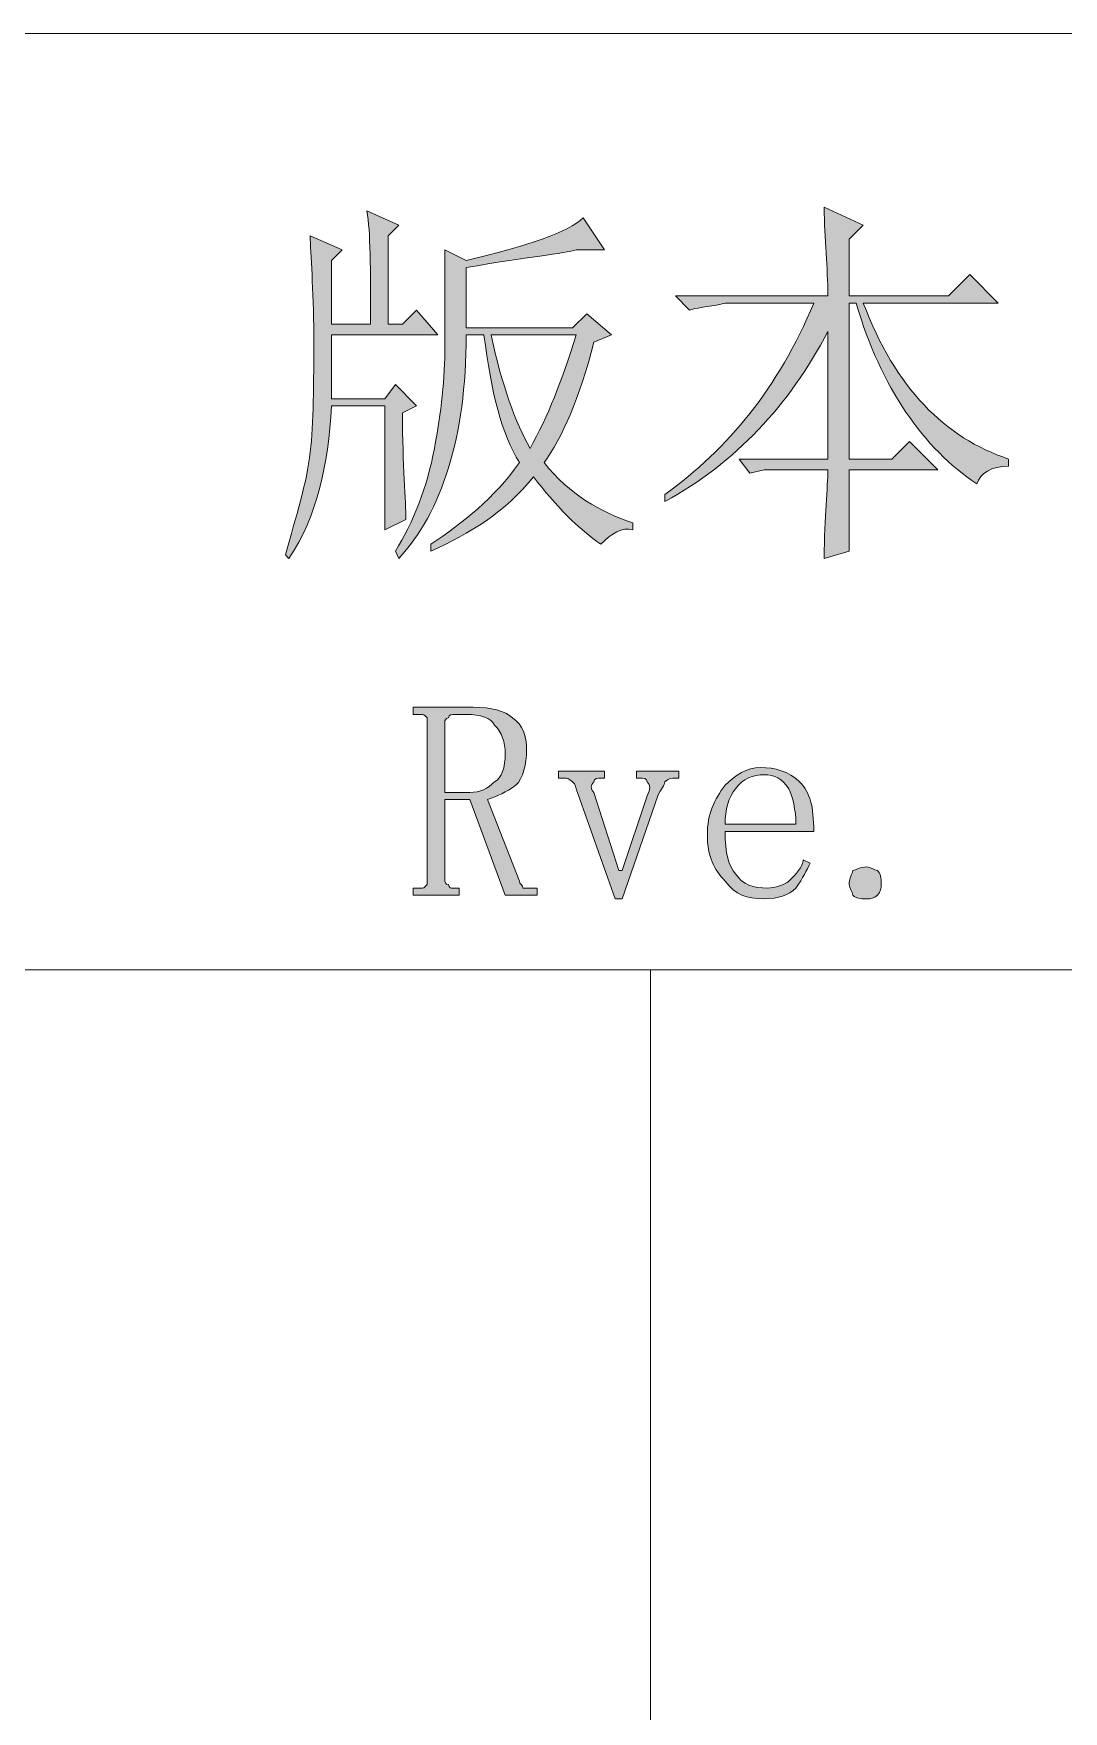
# Model space of a CAD drawing. Header units: millimetres. Extents: x 0 to 297, y 0 to 208.
# Drawn here: x 276.83 to 282.4, y 9.83 to 18.9 of the extents above; entities that cross this region are included whole.
import ezdxf

# ---------------------------------------------------------------- set-up
doc = ezdxf.new("R2010")
doc.units = ezdxf.units.MM

msp = doc.modelspace()

# ---------------------------------------------------------------- hatches: boundary and pattern name
h = msp.add_hatch(color=7)
edge = h.paths.add_edge_path(flags=0)
edge.add_spline(control_points=[(278.655992, 17.325921), (278.655992, 17.632485), (278.655992, 17.824396), (278.636589, 17.939049), (278.636589, 17.939049), (278.809097, 17.862496), (278.809097, 17.862496), (278.809097, 17.862496), (278.751594, 17.804993), (278.751594, 17.804993), (278.751594, 17.804993), (278.751594, 17.325921), (278.751594, 17.325921), (278.751594, 17.325921), (278.8285, 17.325921), (278.8285, 17.325921), (278.8285, 17.325921), (278.905053, 17.402474), (278.905053, 17.402474), (278.905053, 17.402474), (279.020058, 17.268418), (279.020058, 17.268418), (279.020058, 17.268418), (278.445031, 17.268418), (278.445031, 17.268418), (278.445031, 17.268418), (278.445031, 16.923401), (278.445031, 16.923401), (278.445031, 16.923401), (278.732544, 16.923401), (278.732544, 16.923401), (278.732544, 16.923401), (278.790047, 16.999954), (278.790047, 16.999954), (278.790047, 16.999954), (278.905053, 16.884949), (278.905053, 16.884949), (278.905053, 16.884949), (278.8285, 16.846849), (278.8285, 16.846849), (278.8285, 16.559335), (278.84755, 16.367776), (278.84755, 16.271821), (278.84755, 16.271821), (278.732544, 16.214318), (278.732544, 16.214318), (278.732544, 16.214318), (278.732544, 16.884949), (278.732544, 16.884949), (278.732544, 16.884949), (278.445031, 16.884949), (278.445031, 16.884949), (278.425981, 16.559335), (278.368478, 16.290871), (278.215019, 16.06086), (278.215019, 16.06086), (278.195969, 16.080263), (278.195969, 16.080263), (278.253472, 16.290871), (278.310975, 16.463379), (278.330025, 16.635888), (278.349075, 16.789346), (278.349075, 16.999954), (278.349075, 17.268418), (278.349075, 17.517479), (278.330025, 17.70939), (278.330025, 17.804993), (278.330025, 17.804993), (278.502533, 17.72844), (278.502533, 17.72844), (278.502533, 17.72844), (278.445031, 17.670938), (278.445031, 17.670938), (278.445031, 17.670938), (278.445031, 17.325921), (278.445031, 17.325921), (278.445031, 17.325921), (278.655992, 17.325921), (278.655992, 17.325921), (278.655992, 17.325921), (278.655992, 17.325921), (278.655992, 17.325921)], knot_values=[0, 0, 0, 0, 1, 1, 1, 2, 2, 2, 3, 3, 3, 4, 4, 4, 5, 5, 5, 6, 6, 6, 7, 7, 7, 8, 8, 8, 9, 9, 9, 10, 10, 10, 11, 11, 11, 12, 12, 12, 13, 13, 13, 14, 14, 14, 15, 15, 15, 16, 16, 16, 17, 17, 17, 18, 18, 18, 19, 19, 19, 20, 20, 20, 21, 21, 21, 22, 22, 22, 23, 23, 23, 24, 24, 24, 25, 25, 25, 26, 26, 26, 27, 27, 27, 27], degree=3, periodic=1)
edge = h.paths.add_edge_path(flags=0)
edge.add_spline(control_points=[(279.863197, 17.229965), (279.786644, 16.923401), (279.690689, 16.712793), (279.595086, 16.578385), (279.729142, 16.405876), (279.90165, 16.310274), (280.074158, 16.252771), (280.074158, 16.252771), (280.074158, 16.214318), (280.074158, 16.214318), (280.016656, 16.233368), (279.959153, 16.195268), (279.90165, 16.137765), (279.786644, 16.214318), (279.652589, 16.348374), (279.537583, 16.501832), (279.384125, 16.310274), (279.192567, 16.195268), (278.981606, 16.099313), (278.981606, 16.099313), (278.981606, 16.137765), (278.981606, 16.137765), (279.154114, 16.252771), (279.326622, 16.386826), (279.460678, 16.578385), (279.365075, 16.731843), (279.307572, 16.961854), (279.269119, 17.268418), (279.269119, 17.268418), (279.173164, 17.268418), (279.173164, 17.268418), (279.173164, 16.712793), (279.039108, 16.310274), (278.809097, 16.06086), (278.809097, 16.06086), (278.790047, 16.099313), (278.790047, 16.099313), (278.886003, 16.252771), (278.962556, 16.444329), (279.001008, 16.65529), (279.039108, 16.846849), (279.058158, 17.038407), (279.058158, 17.210915), (279.058158, 17.364374), (279.058158, 17.536882), (279.058158, 17.72844), (279.058158, 17.72844), (279.173164, 17.670938), (279.173164, 17.670938), (279.499131, 17.74749), (279.729142, 17.824396), (279.805694, 17.900949), (279.805694, 17.900949), (279.9207, 17.72844), (279.9207, 17.72844), (279.8826, 17.72844), (279.825097, 17.72844), (279.767594, 17.72844), (279.710092, 17.70939), (279.499131, 17.689988), (279.173164, 17.632485), (279.173164, 17.632485), (279.173164, 17.306871), (279.173164, 17.306871), (279.173164, 17.306871), (279.748192, 17.306871), (279.748192, 17.306871), (279.748192, 17.306871), (279.825097, 17.383424), (279.825097, 17.383424), (279.825097, 17.383424), (279.959153, 17.268418), (279.959153, 17.268418), (279.959153, 17.268418), (279.863197, 17.229965), (279.863197, 17.229965), (279.863197, 17.229965), (279.863197, 17.229965), (279.863197, 17.229965)], knot_values=[0, 0, 0, 0, 1, 1, 1, 2, 2, 2, 3, 3, 3, 4, 4, 4, 5, 5, 5, 6, 6, 6, 7, 7, 7, 8, 8, 8, 9, 9, 9, 10, 10, 10, 11, 11, 11, 12, 12, 12, 13, 13, 13, 14, 14, 14, 15, 15, 15, 16, 16, 16, 17, 17, 17, 18, 18, 18, 19, 19, 19, 20, 20, 20, 21, 21, 21, 22, 22, 22, 23, 23, 23, 24, 24, 24, 25, 25, 25, 26, 26, 26, 26], degree=3, periodic=1)
edge = h.paths.add_edge_path(flags=0)
edge.add_spline(control_points=[(279.307572, 17.268418), (279.365075, 16.999954), (279.441628, 16.789346), (279.518181, 16.65529), (279.614136, 16.827446), (279.690689, 17.019357), (279.767594, 17.268418), (279.767594, 17.268418), (279.307572, 17.268418), (279.307572, 17.268418), (279.307572, 17.268418), (279.307572, 17.268418), (279.307572, 17.268418)], knot_values=[0, 0, 0, 0, 1, 1, 1, 2, 2, 2, 3, 3, 3, 4, 4, 4, 4], degree=3, periodic=1)
edge = h.paths.add_edge_path(flags=0)
edge.add_spline(control_points=[(281.243264, 16.540285), (281.243264, 16.348374), (281.243264, 16.195268), (281.243264, 16.099313), (281.243264, 16.099313), (281.108856, 16.06086), (281.108856, 16.06086), (281.108856, 16.290871), (281.128258, 16.444329), (281.128258, 16.540285), (281.128258, 16.540285), (280.783242, 16.540285), (280.783242, 16.540285), (280.783242, 16.540285), (280.706689, 16.520882), (280.706689, 16.520882), (280.706689, 16.520882), (280.649186, 16.597788), (280.649186, 16.597788), (280.649186, 16.597788), (281.128258, 16.597788), (281.128258, 16.597788), (281.128258, 16.597788), (281.128258, 17.287468), (281.128258, 17.287468), (280.917297, 16.884949), (280.629783, 16.578385), (280.246667, 16.367776), (280.246667, 16.367776), (280.246667, 16.405876), (280.246667, 16.405876), (280.591683, 16.65529), (280.859794, 16.980904), (281.051706, 17.440926), (281.051706, 17.440926), (280.572281, 17.440926), (280.572281, 17.440926), (280.514778, 17.421876), (280.438225, 17.421876), (280.380722, 17.402474), (280.380722, 17.402474), (280.304169, 17.479379), (280.304169, 17.479379), (280.304169, 17.479379), (281.128258, 17.479379), (281.128258, 17.479379), (281.128258, 17.632485), (281.108856, 17.785943), (281.108856, 17.958451), (281.108856, 17.958451), (281.319817, 17.862496), (281.319817, 17.862496), (281.319817, 17.862496), (281.243264, 17.785943), (281.243264, 17.785943), (281.243264, 17.785943), (281.243264, 17.479379), (281.243264, 17.479379), (281.243264, 17.479379), (281.779839, 17.479379), (281.779839, 17.479379), (281.779839, 17.479379), (281.894844, 17.594385), (281.894844, 17.594385), (281.894844, 17.594385), (282.048303, 17.440926), (282.048303, 17.440926), (282.048303, 17.440926), (281.319817, 17.440926), (281.319817, 17.440926), (281.492325, 16.980904), (281.760789, 16.712793), (282.105453, 16.597788), (282.105453, 16.597788), (282.105453, 16.559335), (282.105453, 16.559335), (282.00985, 16.559335), (281.952347, 16.520882), (281.933297, 16.463379), (281.645783, 16.65529), (281.415772, 16.980904), (281.281364, 17.440926), (281.281364, 17.440926), (281.243264, 17.440926), (281.243264, 17.440926), (281.243264, 17.440926), (281.243264, 16.597788), (281.243264, 16.597788), (281.243264, 16.597788), (281.473275, 16.597788), (281.473275, 16.597788), (281.473275, 16.597788), (281.568878, 16.69339), (281.568878, 16.69339), (281.568878, 16.69339), (281.722336, 16.540285), (281.722336, 16.540285), (281.722336, 16.540285), (281.243264, 16.540285), (281.243264, 16.540285), (281.243264, 16.540285), (281.243264, 16.540285), (281.243264, 16.540285)], knot_values=[0, 0, 0, 0, 1, 1, 1, 2, 2, 2, 3, 3, 3, 4, 4, 4, 5, 5, 5, 6, 6, 6, 7, 7, 7, 8, 8, 8, 9, 9, 9, 10, 10, 10, 11, 11, 11, 12, 12, 12, 13, 13, 13, 14, 14, 14, 15, 15, 15, 16, 16, 16, 17, 17, 17, 18, 18, 18, 19, 19, 19, 20, 20, 20, 21, 21, 21, 22, 22, 22, 23, 23, 23, 24, 24, 24, 25, 25, 25, 26, 26, 26, 27, 27, 27, 28, 28, 28, 29, 29, 29, 30, 30, 30, 31, 31, 31, 32, 32, 32, 33, 33, 33, 34, 34, 34, 34], degree=3, periodic=1)
h = msp.add_hatch(color=7)
edge = h.paths.add_edge_path(flags=0)
edge.add_spline(control_points=[(279.499131, 15.026163), (279.499131, 14.949257), (279.480081, 14.872704), (279.441628, 14.834251), (279.384125, 14.796151), (279.345672, 14.776749), (279.288169, 14.757699), (279.288169, 14.757699), (279.460678, 14.317079), (279.460678, 14.317079), (279.460678, 14.297676), (279.480081, 14.297676), (279.480081, 14.278626), (279.499131, 14.278626), (279.518181, 14.278626), (279.518181, 14.278626), (279.518181, 14.278626), (279.556633, 14.278626), (279.556633, 14.278626), (279.556633, 14.278626), (279.556633, 14.240174), (279.556633, 14.240174), (279.556633, 14.240174), (279.384125, 14.240174), (279.384125, 14.240174), (279.384125, 14.240174), (279.192567, 14.757699), (279.192567, 14.757699), (279.192567, 14.757699), (279.058158, 14.757699), (279.058158, 14.757699), (279.058158, 14.757699), (279.058158, 14.317079), (279.058158, 14.317079), (279.058158, 14.317079), (279.058158, 14.297676), (279.077561, 14.297676), (279.077561, 14.278626), (279.096611, 14.278626), (279.096611, 14.278626), (279.096611, 14.278626), (279.135064, 14.278626), (279.135064, 14.278626), (279.135064, 14.278626), (279.135064, 14.240174), (279.135064, 14.240174), (279.135064, 14.240174), (278.886003, 14.240174), (278.886003, 14.240174), (278.886003, 14.240174), (278.886003, 14.278626), (278.886003, 14.278626), (278.886003, 14.278626), (278.924103, 14.278626), (278.924103, 14.278626), (278.943506, 14.278626), (278.943506, 14.278626), (278.962556, 14.297676), (278.962556, 14.297676), (278.962556, 14.317079), (278.962556, 14.317079), (278.962556, 14.317079), (278.962556, 15.160218), (278.962556, 15.160218), (278.962556, 15.179268), (278.962556, 15.198671), (278.962556, 15.198671), (278.943506, 15.217721), (278.943506, 15.217721), (278.924103, 15.217721), (278.924103, 15.217721), (278.886003, 15.217721), (278.886003, 15.217721), (278.886003, 15.217721), (278.886003, 15.256174), (278.886003, 15.256174), (278.886003, 15.256174), (279.211617, 15.256174), (279.211617, 15.256174), (279.307572, 15.256174), (279.384125, 15.236771), (279.422578, 15.198671), (279.480081, 15.160218), (279.499131, 15.102715), (279.499131, 15.026163), (279.499131, 15.026163), (279.499131, 15.026163), (279.499131, 15.026163), (279.499131, 15.026163), (279.499131, 15.026163), (279.499131, 15.026163)], knot_values=[0, 0, 0, 0, 1, 1, 1, 2, 2, 2, 3, 3, 3, 4, 4, 4, 5, 5, 5, 6, 6, 6, 7, 7, 7, 8, 8, 8, 9, 9, 9, 10, 10, 10, 11, 11, 11, 12, 12, 12, 13, 13, 13, 14, 14, 14, 15, 15, 15, 16, 16, 16, 17, 17, 17, 18, 18, 18, 19, 19, 19, 20, 20, 20, 21, 21, 21, 22, 22, 22, 23, 23, 23, 24, 24, 24, 25, 25, 25, 26, 26, 26, 27, 27, 27, 28, 28, 28, 29, 29, 29, 30, 30, 30, 30], degree=3, periodic=1)
edge = h.paths.add_edge_path(flags=0)
edge.add_spline(control_points=[(279.058158, 14.796151), (279.058158, 14.796151), (279.192567, 14.796151), (279.192567, 14.796151), (279.250069, 14.796151), (279.288169, 14.815201), (279.326622, 14.853654), (279.365075, 14.872704), (279.384125, 14.930207), (279.384125, 15.00676), (279.384125, 15.064263), (279.365075, 15.121765), (279.326622, 15.160218), (279.307572, 15.198671), (279.250069, 15.217721), (279.173164, 15.217721), (279.173164, 15.217721), (279.115661, 15.217721), (279.115661, 15.217721), (279.096611, 15.217721), (279.077561, 15.217721), (279.077561, 15.198671), (279.058158, 15.198671), (279.058158, 15.179268), (279.058158, 15.179268), (279.058158, 15.179268), (279.058158, 14.796151), (279.058158, 14.796151), (279.058158, 14.796151), (279.058158, 14.796151), (279.058158, 14.796151)], knot_values=[0, 0, 0, 0, 1, 1, 1, 2, 2, 2, 3, 3, 3, 4, 4, 4, 5, 5, 5, 6, 6, 6, 7, 7, 7, 8, 8, 8, 9, 9, 9, 10, 10, 10, 10], degree=3, periodic=1)
edge = h.paths.add_edge_path(flags=0)
edge.add_spline(control_points=[(280.016656, 14.221124), (280.016656, 14.221124), (279.978203, 14.221124), (279.978203, 14.221124), (279.978203, 14.221124), (279.767594, 14.815201), (279.767594, 14.815201), (279.767594, 14.834251), (279.748192, 14.853654), (279.748192, 14.853654), (279.729142, 14.872704), (279.710092, 14.872704), (279.710092, 14.872704), (279.710092, 14.872704), (279.671639, 14.872704), (279.671639, 14.872704), (279.671639, 14.872704), (279.671639, 14.911157), (279.671639, 14.911157), (279.671639, 14.911157), (279.9207, 14.911157), (279.9207, 14.911157), (279.9207, 14.911157), (279.9207, 14.872704), (279.9207, 14.872704), (279.9207, 14.872704), (279.90165, 14.872704), (279.90165, 14.872704), (279.8826, 14.872704), (279.863197, 14.872704), (279.863197, 14.853654), (279.844147, 14.834251), (279.844147, 14.815201), (279.863197, 14.796151), (279.863197, 14.796151), (279.997606, 14.374582), (279.997606, 14.374582), (279.997606, 14.374582), (280.016656, 14.374582), (280.016656, 14.374582), (280.016656, 14.374582), (280.150711, 14.776749), (280.150711, 14.776749), (280.169761, 14.815201), (280.169761, 14.834251), (280.150711, 14.853654), (280.150711, 14.872704), (280.131661, 14.872704), (280.112258, 14.872704), (280.112258, 14.872704), (280.093208, 14.872704), (280.093208, 14.872704), (280.093208, 14.872704), (280.093208, 14.911157), (280.093208, 14.911157), (280.093208, 14.911157), (280.323219, 14.911157), (280.323219, 14.911157), (280.323219, 14.911157), (280.323219, 14.872704), (280.323219, 14.872704), (280.323219, 14.872704), (280.304169, 14.872704), (280.304169, 14.872704), (280.284767, 14.872704), (280.265717, 14.872704), (280.246667, 14.853654), (280.246667, 14.834251), (280.227264, 14.815201), (280.208214, 14.776749), (280.208214, 14.776749), (280.016656, 14.221124), (280.016656, 14.221124), (280.016656, 14.221124), (280.016656, 14.221124), (280.016656, 14.221124)], knot_values=[0, 0, 0, 0, 1, 1, 1, 2, 2, 2, 3, 3, 3, 4, 4, 4, 5, 5, 5, 6, 6, 6, 7, 7, 7, 8, 8, 8, 9, 9, 9, 10, 10, 10, 11, 11, 11, 12, 12, 12, 13, 13, 13, 14, 14, 14, 15, 15, 15, 16, 16, 16, 17, 17, 17, 18, 18, 18, 19, 19, 19, 20, 20, 20, 21, 21, 21, 22, 22, 22, 23, 23, 23, 24, 24, 24, 25, 25, 25, 25], degree=3, periodic=1)
edge = h.paths.add_edge_path(flags=0)
edge.add_spline(control_points=[(280.95575, 14.623643), (280.95575, 14.700196), (280.9367, 14.776749), (280.917297, 14.815201), (280.879197, 14.872704), (280.840744, 14.891754), (280.783242, 14.891754), (280.725739, 14.891754), (280.668236, 14.872704), (280.629783, 14.815201), (280.591683, 14.776749), (280.572281, 14.700196), (280.572281, 14.623643), (280.572281, 14.623643), (280.95575, 14.623643), (280.95575, 14.623643), (280.95575, 14.623643), (280.95575, 14.623643), (280.95575, 14.623643)], knot_values=[0, 0, 0, 0, 1, 1, 1, 2, 2, 2, 3, 3, 3, 4, 4, 4, 5, 5, 5, 6, 6, 6, 6], degree=3, periodic=1)
edge = h.paths.add_edge_path(flags=0)
edge.add_spline(control_points=[(280.572281, 14.58519), (280.572281, 14.470185), (280.591683, 14.393632), (280.629783, 14.355179), (280.668236, 14.297676), (280.725739, 14.278626), (280.802292, 14.278626), (280.840744, 14.278626), (280.898247, 14.297676), (280.917297, 14.317079), (280.95575, 14.355179), (280.994203, 14.393632), (280.994203, 14.432085), (280.994203, 14.432085), (281.032303, 14.412682), (281.032303, 14.412682), (281.013253, 14.374582), (280.994203, 14.336129), (280.95575, 14.278626), (280.917297, 14.240174), (280.859794, 14.221124), (280.783242, 14.221124), (280.687286, 14.221124), (280.629783, 14.240174), (280.572281, 14.317079), (280.514778, 14.374582), (280.476678, 14.451135), (280.476678, 14.56614), (280.476678, 14.681146), (280.514778, 14.757699), (280.572281, 14.834251), (280.629783, 14.891754), (280.687286, 14.930207), (280.764192, 14.930207), (280.840744, 14.930207), (280.917297, 14.911157), (280.9748, 14.853654), (281.032303, 14.796151), (281.051706, 14.719246), (281.051706, 14.58519), (281.051706, 14.58519), (280.572281, 14.58519), (280.572281, 14.58519), (280.572281, 14.58519), (280.572281, 14.58519), (280.572281, 14.58519)], knot_values=[0, 0, 0, 0, 1, 1, 1, 2, 2, 2, 3, 3, 3, 4, 4, 4, 5, 5, 5, 6, 6, 6, 7, 7, 7, 8, 8, 8, 9, 9, 9, 10, 10, 10, 11, 11, 11, 12, 12, 12, 13, 13, 13, 14, 14, 14, 15, 15, 15, 15], degree=3, periodic=1)
edge = h.paths.add_edge_path(flags=0)
edge.add_spline(control_points=[(281.338867, 14.221124), (281.300767, 14.221124), (281.281364, 14.221124), (281.262314, 14.240174), (281.262314, 14.259576), (281.243264, 14.278626), (281.243264, 14.297676), (281.243264, 14.336129), (281.262314, 14.355179), (281.262314, 14.374582), (281.281364, 14.374582), (281.300767, 14.393632), (281.338867, 14.393632), (281.358269, 14.393632), (281.377319, 14.374582), (281.396369, 14.374582), (281.415772, 14.355179), (281.415772, 14.336129), (281.415772, 14.297676), (281.415772, 14.278626), (281.415772, 14.259576), (281.396369, 14.240174), (281.377319, 14.221124), (281.358269, 14.221124), (281.338867, 14.221124), (281.338867, 14.221124), (281.338867, 14.221124), (281.338867, 14.221124), (281.338867, 14.221124), (281.338867, 14.221124), (281.338867, 14.221124)], knot_values=[0, 0, 0, 0, 1, 1, 1, 2, 2, 2, 3, 3, 3, 4, 4, 4, 5, 5, 5, 6, 6, 6, 7, 7, 7, 8, 8, 8, 9, 9, 9, 10, 10, 10, 10], degree=3, periodic=1)

# ---------------------------------------------------------------- linework, layer by layer
at = {"color": 7, "lineweight": 15}
for points in [[(238.197672, 18.897546), (293.163978, 18.897546)], [(238.197672, 13.837654), (293.163978, 13.837654)], [(280.169761, 13.837654), (280.169761, 3.737626)]]:
    msp.add_lwpolyline(points, dxfattribs=at)
at = {"color": 7, "lineweight": 0}
for points, knots in [([(281.243264, 16.540285), (281.243264, 16.348374), (281.243264, 16.195268), (281.243264, 16.099313), (281.243264, 16.099313), (281.108856, 16.06086), (281.108856, 16.06086), (281.108856, 16.290871), (281.128258, 16.444329), (281.128258, 16.540285), (281.128258, 16.540285), (280.783242, 16.540285), (280.783242, 16.540285), (280.783242, 16.540285), (280.706689, 16.520882), (280.706689, 16.520882), (280.706689, 16.520882), (280.649186, 16.597788), (280.649186, 16.597788), (280.649186, 16.597788), (281.128258, 16.597788), (281.128258, 16.597788), (281.128258, 16.597788), (281.128258, 17.287468), (281.128258, 17.287468), (280.917297, 16.884949), (280.629783, 16.578385), (280.246667, 16.367776), (280.246667, 16.367776), (280.246667, 16.405876), (280.246667, 16.405876), (280.591683, 16.65529), (280.859794, 16.980904), (281.051706, 17.440926), (281.051706, 17.440926), (280.572281, 17.440926), (280.572281, 17.440926), (280.514778, 17.421876), (280.438225, 17.421876), (280.380722, 17.402474), (280.380722, 17.402474), (280.304169, 17.479379), (280.304169, 17.479379), (280.304169, 17.479379), (281.128258, 17.479379), (281.128258, 17.479379), (281.128258, 17.632485), (281.108856, 17.785943), (281.108856, 17.958451), (281.108856, 17.958451), (281.319817, 17.862496), (281.319817, 17.862496), (281.319817, 17.862496), (281.243264, 17.785943), (281.243264, 17.785943), (281.243264, 17.785943), (281.243264, 17.479379), (281.243264, 17.479379), (281.243264, 17.479379), (281.779839, 17.479379), (281.779839, 17.479379), (281.779839, 17.479379), (281.894844, 17.594385), (281.894844, 17.594385), (281.894844, 17.594385), (282.048303, 17.440926), (282.048303, 17.440926), (282.048303, 17.440926), (281.319817, 17.440926), (281.319817, 17.440926), (281.492325, 16.980904), (281.760789, 16.712793), (282.105453, 16.597788), (282.105453, 16.597788), (282.105453, 16.559335), (282.105453, 16.559335), (282.00985, 16.559335), (281.952347, 16.520882), (281.933297, 16.463379), (281.645783, 16.65529), (281.415772, 16.980904), (281.281364, 17.440926), (281.281364, 17.440926), (281.243264, 17.440926), (281.243264, 17.440926), (281.243264, 17.440926), (281.243264, 16.597788), (281.243264, 16.597788), (281.243264, 16.597788), (281.473275, 16.597788), (281.473275, 16.597788), (281.473275, 16.597788), (281.568878, 16.69339), (281.568878, 16.69339), (281.568878, 16.69339), (281.722336, 16.540285), (281.722336, 16.540285), (281.722336, 16.540285), (281.243264, 16.540285), (281.243264, 16.540285), (281.243264, 16.540285), (281.243264, 16.540285), (281.243264, 16.540285)], [0, 0, 0, 0, 1, 1, 1, 2, 2, 2, 3, 3, 3, 4, 4, 4, 5, 5, 5, 6, 6, 6, 7, 7, 7, 8, 8, 8, 9, 9, 9, 10, 10, 10, 11, 11, 11, 12, 12, 12, 13, 13, 13, 14, 14, 14, 15, 15, 15, 16, 16, 16, 17, 17, 17, 18, 18, 18, 19, 19, 19, 20, 20, 20, 21, 21, 21, 22, 22, 22, 23, 23, 23, 24, 24, 24, 25, 25, 25, 26, 26, 26, 27, 27, 27, 28, 28, 28, 29, 29, 29, 30, 30, 30, 31, 31, 31, 32, 32, 32, 33, 33, 33, 34, 34, 34, 34]), ([(278.655992, 17.325921), (278.655992, 17.632485), (278.655992, 17.824396), (278.636589, 17.939049), (278.636589, 17.939049), (278.809097, 17.862496), (278.809097, 17.862496), (278.809097, 17.862496), (278.751594, 17.804993), (278.751594, 17.804993), (278.751594, 17.804993), (278.751594, 17.325921), (278.751594, 17.325921), (278.751594, 17.325921), (278.8285, 17.325921), (278.8285, 17.325921), (278.8285, 17.325921), (278.905053, 17.402474), (278.905053, 17.402474), (278.905053, 17.402474), (279.020058, 17.268418), (279.020058, 17.268418), (279.020058, 17.268418), (278.445031, 17.268418), (278.445031, 17.268418), (278.445031, 17.268418), (278.445031, 16.923401), (278.445031, 16.923401), (278.445031, 16.923401), (278.732544, 16.923401), (278.732544, 16.923401), (278.732544, 16.923401), (278.790047, 16.999954), (278.790047, 16.999954), (278.790047, 16.999954), (278.905053, 16.884949), (278.905053, 16.884949), (278.905053, 16.884949), (278.8285, 16.846849), (278.8285, 16.846849), (278.8285, 16.559335), (278.84755, 16.367776), (278.84755, 16.271821), (278.84755, 16.271821), (278.732544, 16.214318), (278.732544, 16.214318), (278.732544, 16.214318), (278.732544, 16.884949), (278.732544, 16.884949), (278.732544, 16.884949), (278.445031, 16.884949), (278.445031, 16.884949), (278.425981, 16.559335), (278.368478, 16.290871), (278.215019, 16.06086), (278.215019, 16.06086), (278.195969, 16.080263), (278.195969, 16.080263), (278.253472, 16.290871), (278.310975, 16.463379), (278.330025, 16.635888), (278.349075, 16.789346), (278.349075, 16.999954), (278.349075, 17.268418), (278.349075, 17.517479), (278.330025, 17.70939), (278.330025, 17.804993), (278.330025, 17.804993), (278.502533, 17.72844), (278.502533, 17.72844), (278.502533, 17.72844), (278.445031, 17.670938), (278.445031, 17.670938), (278.445031, 17.670938), (278.445031, 17.325921), (278.445031, 17.325921), (278.445031, 17.325921), (278.655992, 17.325921), (278.655992, 17.325921), (278.655992, 17.325921), (278.655992, 17.325921), (278.655992, 17.325921)], [0, 0, 0, 0, 1, 1, 1, 2, 2, 2, 3, 3, 3, 4, 4, 4, 5, 5, 5, 6, 6, 6, 7, 7, 7, 8, 8, 8, 9, 9, 9, 10, 10, 10, 11, 11, 11, 12, 12, 12, 13, 13, 13, 14, 14, 14, 15, 15, 15, 16, 16, 16, 17, 17, 17, 18, 18, 18, 19, 19, 19, 20, 20, 20, 21, 21, 21, 22, 22, 22, 23, 23, 23, 24, 24, 24, 25, 25, 25, 26, 26, 26, 27, 27, 27, 27]), ([(279.863197, 17.229965), (279.786644, 16.923401), (279.690689, 16.712793), (279.595086, 16.578385), (279.729142, 16.405876), (279.90165, 16.310274), (280.074158, 16.252771), (280.074158, 16.252771), (280.074158, 16.214318), (280.074158, 16.214318), (280.016656, 16.233368), (279.959153, 16.195268), (279.90165, 16.137765), (279.786644, 16.214318), (279.652589, 16.348374), (279.537583, 16.501832), (279.384125, 16.310274), (279.192567, 16.195268), (278.981606, 16.099313), (278.981606, 16.099313), (278.981606, 16.137765), (278.981606, 16.137765), (279.154114, 16.252771), (279.326622, 16.386826), (279.460678, 16.578385), (279.365075, 16.731843), (279.307572, 16.961854), (279.269119, 17.268418), (279.269119, 17.268418), (279.173164, 17.268418), (279.173164, 17.268418), (279.173164, 16.712793), (279.039108, 16.310274), (278.809097, 16.06086), (278.809097, 16.06086), (278.790047, 16.099313), (278.790047, 16.099313), (278.886003, 16.252771), (278.962556, 16.444329), (279.001008, 16.65529), (279.039108, 16.846849), (279.058158, 17.038407), (279.058158, 17.210915), (279.058158, 17.364374), (279.058158, 17.536882), (279.058158, 17.72844), (279.058158, 17.72844), (279.173164, 17.670938), (279.173164, 17.670938), (279.499131, 17.74749), (279.729142, 17.824396), (279.805694, 17.900949), (279.805694, 17.900949), (279.9207, 17.72844), (279.9207, 17.72844), (279.8826, 17.72844), (279.825097, 17.72844), (279.767594, 17.72844), (279.710092, 17.70939), (279.499131, 17.689988), (279.173164, 17.632485), (279.173164, 17.632485), (279.173164, 17.306871), (279.173164, 17.306871), (279.173164, 17.306871), (279.748192, 17.306871), (279.748192, 17.306871), (279.748192, 17.306871), (279.825097, 17.383424), (279.825097, 17.383424), (279.825097, 17.383424), (279.959153, 17.268418), (279.959153, 17.268418), (279.959153, 17.268418), (279.863197, 17.229965), (279.863197, 17.229965), (279.863197, 17.229965), (279.863197, 17.229965), (279.863197, 17.229965)], [0, 0, 0, 0, 1, 1, 1, 2, 2, 2, 3, 3, 3, 4, 4, 4, 5, 5, 5, 6, 6, 6, 7, 7, 7, 8, 8, 8, 9, 9, 9, 10, 10, 10, 11, 11, 11, 12, 12, 12, 13, 13, 13, 14, 14, 14, 15, 15, 15, 16, 16, 16, 17, 17, 17, 18, 18, 18, 19, 19, 19, 20, 20, 20, 21, 21, 21, 22, 22, 22, 23, 23, 23, 24, 24, 24, 25, 25, 25, 26, 26, 26, 26]), ([(279.307572, 17.268418), (279.365075, 16.999954), (279.441628, 16.789346), (279.518181, 16.65529), (279.614136, 16.827446), (279.690689, 17.019357), (279.767594, 17.268418), (279.767594, 17.268418), (279.307572, 17.268418), (279.307572, 17.268418), (279.307572, 17.268418), (279.307572, 17.268418), (279.307572, 17.268418)], [0, 0, 0, 0, 1, 1, 1, 2, 2, 2, 3, 3, 3, 4, 4, 4, 4]), ([(279.499131, 15.026163), (279.499131, 14.949257), (279.480081, 14.872704), (279.441628, 14.834251), (279.384125, 14.796151), (279.345672, 14.776749), (279.288169, 14.757699), (279.288169, 14.757699), (279.460678, 14.317079), (279.460678, 14.317079), (279.460678, 14.297676), (279.480081, 14.297676), (279.480081, 14.278626), (279.499131, 14.278626), (279.518181, 14.278626), (279.518181, 14.278626), (279.518181, 14.278626), (279.556633, 14.278626), (279.556633, 14.278626), (279.556633, 14.278626), (279.556633, 14.240174), (279.556633, 14.240174), (279.556633, 14.240174), (279.384125, 14.240174), (279.384125, 14.240174), (279.384125, 14.240174), (279.192567, 14.757699), (279.192567, 14.757699), (279.192567, 14.757699), (279.058158, 14.757699), (279.058158, 14.757699), (279.058158, 14.757699), (279.058158, 14.317079), (279.058158, 14.317079), (279.058158, 14.317079), (279.058158, 14.297676), (279.077561, 14.297676), (279.077561, 14.278626), (279.096611, 14.278626), (279.096611, 14.278626), (279.096611, 14.278626), (279.135064, 14.278626), (279.135064, 14.278626), (279.135064, 14.278626), (279.135064, 14.240174), (279.135064, 14.240174), (279.135064, 14.240174), (278.886003, 14.240174), (278.886003, 14.240174), (278.886003, 14.240174), (278.886003, 14.278626), (278.886003, 14.278626), (278.886003, 14.278626), (278.924103, 14.278626), (278.924103, 14.278626), (278.943506, 14.278626), (278.943506, 14.278626), (278.962556, 14.297676), (278.962556, 14.297676), (278.962556, 14.317079), (278.962556, 14.317079), (278.962556, 14.317079), (278.962556, 15.160218), (278.962556, 15.160218), (278.962556, 15.179268), (278.962556, 15.198671), (278.962556, 15.198671), (278.943506, 15.217721), (278.943506, 15.217721), (278.924103, 15.217721), (278.924103, 15.217721), (278.886003, 15.217721), (278.886003, 15.217721), (278.886003, 15.217721), (278.886003, 15.256174), (278.886003, 15.256174), (278.886003, 15.256174), (279.211617, 15.256174), (279.211617, 15.256174), (279.307572, 15.256174), (279.384125, 15.236771), (279.422578, 15.198671), (279.480081, 15.160218), (279.499131, 15.102715), (279.499131, 15.026163), (279.499131, 15.026163), (279.499131, 15.026163), (279.499131, 15.026163), (279.499131, 15.026163), (279.499131, 15.026163), (279.499131, 15.026163)], [0, 0, 0, 0, 1, 1, 1, 2, 2, 2, 3, 3, 3, 4, 4, 4, 5, 5, 5, 6, 6, 6, 7, 7, 7, 8, 8, 8, 9, 9, 9, 10, 10, 10, 11, 11, 11, 12, 12, 12, 13, 13, 13, 14, 14, 14, 15, 15, 15, 16, 16, 16, 17, 17, 17, 18, 18, 18, 19, 19, 19, 20, 20, 20, 21, 21, 21, 22, 22, 22, 23, 23, 23, 24, 24, 24, 25, 25, 25, 26, 26, 26, 27, 27, 27, 28, 28, 28, 29, 29, 29, 30, 30, 30, 30]), ([(279.058158, 14.796151), (279.058158, 14.796151), (279.192567, 14.796151), (279.192567, 14.796151), (279.250069, 14.796151), (279.288169, 14.815201), (279.326622, 14.853654), (279.365075, 14.872704), (279.384125, 14.930207), (279.384125, 15.00676), (279.384125, 15.064263), (279.365075, 15.121765), (279.326622, 15.160218), (279.307572, 15.198671), (279.250069, 15.217721), (279.173164, 15.217721), (279.173164, 15.217721), (279.115661, 15.217721), (279.115661, 15.217721), (279.096611, 15.217721), (279.077561, 15.217721), (279.077561, 15.198671), (279.058158, 15.198671), (279.058158, 15.179268), (279.058158, 15.179268), (279.058158, 15.179268), (279.058158, 14.796151), (279.058158, 14.796151), (279.058158, 14.796151), (279.058158, 14.796151), (279.058158, 14.796151)], [0, 0, 0, 0, 1, 1, 1, 2, 2, 2, 3, 3, 3, 4, 4, 4, 5, 5, 5, 6, 6, 6, 7, 7, 7, 8, 8, 8, 9, 9, 9, 10, 10, 10, 10]), ([(280.016656, 14.221124), (280.016656, 14.221124), (279.978203, 14.221124), (279.978203, 14.221124), (279.978203, 14.221124), (279.767594, 14.815201), (279.767594, 14.815201), (279.767594, 14.834251), (279.748192, 14.853654), (279.748192, 14.853654), (279.729142, 14.872704), (279.710092, 14.872704), (279.710092, 14.872704), (279.710092, 14.872704), (279.671639, 14.872704), (279.671639, 14.872704), (279.671639, 14.872704), (279.671639, 14.911157), (279.671639, 14.911157), (279.671639, 14.911157), (279.9207, 14.911157), (279.9207, 14.911157), (279.9207, 14.911157), (279.9207, 14.872704), (279.9207, 14.872704), (279.9207, 14.872704), (279.90165, 14.872704), (279.90165, 14.872704), (279.8826, 14.872704), (279.863197, 14.872704), (279.863197, 14.853654), (279.844147, 14.834251), (279.844147, 14.815201), (279.863197, 14.796151), (279.863197, 14.796151), (279.997606, 14.374582), (279.997606, 14.374582), (279.997606, 14.374582), (280.016656, 14.374582), (280.016656, 14.374582), (280.016656, 14.374582), (280.150711, 14.776749), (280.150711, 14.776749), (280.169761, 14.815201), (280.169761, 14.834251), (280.150711, 14.853654), (280.150711, 14.872704), (280.131661, 14.872704), (280.112258, 14.872704), (280.112258, 14.872704), (280.093208, 14.872704), (280.093208, 14.872704), (280.093208, 14.872704), (280.093208, 14.911157), (280.093208, 14.911157), (280.093208, 14.911157), (280.323219, 14.911157), (280.323219, 14.911157), (280.323219, 14.911157), (280.323219, 14.872704), (280.323219, 14.872704), (280.323219, 14.872704), (280.304169, 14.872704), (280.304169, 14.872704), (280.284767, 14.872704), (280.265717, 14.872704), (280.246667, 14.853654), (280.246667, 14.834251), (280.227264, 14.815201), (280.208214, 14.776749), (280.208214, 14.776749), (280.016656, 14.221124), (280.016656, 14.221124), (280.016656, 14.221124), (280.016656, 14.221124), (280.016656, 14.221124)], [0, 0, 0, 0, 1, 1, 1, 2, 2, 2, 3, 3, 3, 4, 4, 4, 5, 5, 5, 6, 6, 6, 7, 7, 7, 8, 8, 8, 9, 9, 9, 10, 10, 10, 11, 11, 11, 12, 12, 12, 13, 13, 13, 14, 14, 14, 15, 15, 15, 16, 16, 16, 17, 17, 17, 18, 18, 18, 19, 19, 19, 20, 20, 20, 21, 21, 21, 22, 22, 22, 23, 23, 23, 24, 24, 24, 25, 25, 25, 25]), ([(280.572281, 14.58519), (280.572281, 14.470185), (280.591683, 14.393632), (280.629783, 14.355179), (280.668236, 14.297676), (280.725739, 14.278626), (280.802292, 14.278626), (280.840744, 14.278626), (280.898247, 14.297676), (280.917297, 14.317079), (280.95575, 14.355179), (280.994203, 14.393632), (280.994203, 14.432085), (280.994203, 14.432085), (281.032303, 14.412682), (281.032303, 14.412682), (281.013253, 14.374582), (280.994203, 14.336129), (280.95575, 14.278626), (280.917297, 14.240174), (280.859794, 14.221124), (280.783242, 14.221124), (280.687286, 14.221124), (280.629783, 14.240174), (280.572281, 14.317079), (280.514778, 14.374582), (280.476678, 14.451135), (280.476678, 14.56614), (280.476678, 14.681146), (280.514778, 14.757699), (280.572281, 14.834251), (280.629783, 14.891754), (280.687286, 14.930207), (280.764192, 14.930207), (280.840744, 14.930207), (280.917297, 14.911157), (280.9748, 14.853654), (281.032303, 14.796151), (281.051706, 14.719246), (281.051706, 14.58519), (281.051706, 14.58519), (280.572281, 14.58519), (280.572281, 14.58519), (280.572281, 14.58519), (280.572281, 14.58519), (280.572281, 14.58519)], [0, 0, 0, 0, 1, 1, 1, 2, 2, 2, 3, 3, 3, 4, 4, 4, 5, 5, 5, 6, 6, 6, 7, 7, 7, 8, 8, 8, 9, 9, 9, 10, 10, 10, 11, 11, 11, 12, 12, 12, 13, 13, 13, 14, 14, 14, 15, 15, 15, 15]), ([(280.95575, 14.623643), (280.95575, 14.700196), (280.9367, 14.776749), (280.917297, 14.815201), (280.879197, 14.872704), (280.840744, 14.891754), (280.783242, 14.891754), (280.725739, 14.891754), (280.668236, 14.872704), (280.629783, 14.815201), (280.591683, 14.776749), (280.572281, 14.700196), (280.572281, 14.623643), (280.572281, 14.623643), (280.95575, 14.623643), (280.95575, 14.623643), (280.95575, 14.623643), (280.95575, 14.623643), (280.95575, 14.623643)], [0, 0, 0, 0, 1, 1, 1, 2, 2, 2, 3, 3, 3, 4, 4, 4, 5, 5, 5, 6, 6, 6, 6]), ([(281.338867, 14.221124), (281.300767, 14.221124), (281.281364, 14.221124), (281.262314, 14.240174), (281.262314, 14.259576), (281.243264, 14.278626), (281.243264, 14.297676), (281.243264, 14.336129), (281.262314, 14.355179), (281.262314, 14.374582), (281.281364, 14.374582), (281.300767, 14.393632), (281.338867, 14.393632), (281.358269, 14.393632), (281.377319, 14.374582), (281.396369, 14.374582), (281.415772, 14.355179), (281.415772, 14.336129), (281.415772, 14.297676), (281.415772, 14.278626), (281.415772, 14.259576), (281.396369, 14.240174), (281.377319, 14.221124), (281.358269, 14.221124), (281.338867, 14.221124), (281.338867, 14.221124), (281.338867, 14.221124), (281.338867, 14.221124), (281.338867, 14.221124), (281.338867, 14.221124), (281.338867, 14.221124)], [0, 0, 0, 0, 1, 1, 1, 2, 2, 2, 3, 3, 3, 4, 4, 4, 5, 5, 5, 6, 6, 6, 7, 7, 7, 8, 8, 8, 9, 9, 9, 10, 10, 10, 10])]:
    msp.add_open_spline(points, degree=3, knots=knots, dxfattribs=at)

doc.saveas('drawing.dxf')
